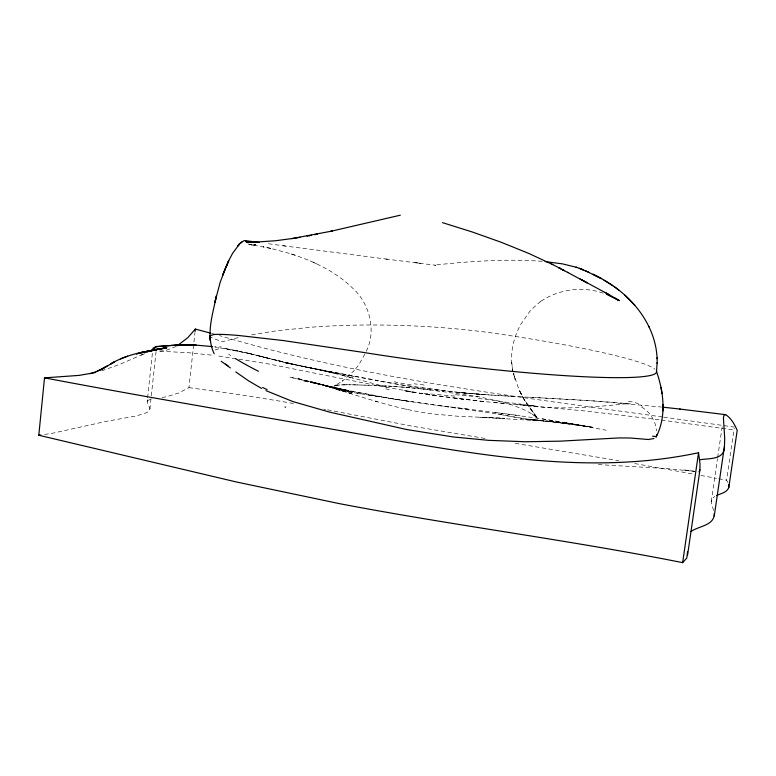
<?xml version="1.0" encoding="UTF-8"?>
<svg xmlns="http://www.w3.org/2000/svg" width="776" height="776" viewBox="0 0 776 776"><rect width="100%" height="100%" fill="white"/><g stroke="black" fill="none" stroke-linecap="round" stroke-linejoin="round"><path stroke-width="0.58" stroke-dasharray="3.88 2.91" d="M713.61 510.501L711.32 502.732L711.864 499.249A151.136 24.822 10.7 0 1 713.852 497.144L714.812 496.514M44.61 434.453A252.695 39.392 3.3 0 0 52.7 433.221L104.808 421.678A369.502 74.477 7.4 0 1 110.279 420.65L136.605 415.887L146.887 412.609L149.254 410.649L149.952 408.554L147.227 402.249L147.479 398.932M147.605 397.748L152.465 352.556M149.875 409.262L156.073 351.48M162.116 397.555A166.132 22.979 4.7 0 0 167.519 396.468L178.684 393.025L188.946 387.622L194.96 332.642M711.233 501.645L717.499 458.665M717.674 457.471L722.553 424.035M727.907 482.468L726.588 480.199L734.212 428.255M366.282 351.334C376.612 330.809 369.657 303.067 352.372 287.906C342.022 277.76 329.587 270.019 316.55 263.811C306.054 258.36 277.003 249.261 297.092 255.886M147.217 401.308L147.983 400.426A33.436 5.16 5.6 0 1 149.322 399.824L152.455 399.097M364.933 354.04L358.832 364.788L353.866 371.035L354.234 370.608L342.284 381.21L342.944 380.725L336.212 384.857L337.143 384.372C323.97 390.318 353.196 391.773 355.486 393.073M215.107 349.947L220.19 348.405M176.152 346.435L165.695 350.529L157.693 351.159M101.598 370.88L119.921 364.303L143.415 354.079M141.106 355.156L146.674 352.867M238.261 337.628L222.052 341.809L211.179 337.463M251.628 334.834L277.789 330.625L313.077 327.074A283.288 80.956 4.3 0 1 371.238 324.979C414.268 325.018 457.326 327.802 499.909 334.078A215.796 18.585 7.2 0 1 654.973 369.318M345.194 384.731L337.841 385.061L333.855 386.021L339.713 384.896L351.004 384.78M626.455 403.704C592.175 407.429 557.546 410.223 523.179 404.985L534.538 405.984L514.498 404.296M346.261 384.731L352.993 384.818M351.654 384.789L355.825 384.886M500.277 414.481L527.205 419.399L538.515 419.806L523.975 399.456L530.289 408.942L537.778 418.322L532.52 414.219L523.897 409.612L512.887 405.198L501.48 401.667L477.618 396.526L438.721 391.055M353.672 384.828L359.676 384.993M357.329 384.925L362.13 385.061M160.011 351.256L187.908 352.673L212.837 355.262M361.296 385.041L365.593 385.177M364.71 385.148L369.26 385.294M368.328 385.265L381.181 385.75M374.071 385.468L376.059 385.546M378.077 385.623L386.671 386.011M382.228 385.798L391.414 386.273M529.727 397.225L593.96 400.959L661.424 407.012M387.855 386.07L405.382 387.292M512.305 396.303C466.939 394.208 421.775 388.902 377.097 380.793L377.776 380.9L285.423 362.877L331.468 372.179M598.354 464.591L667.059 468.626L694.326 471.323M392.617 386.351L410.717 387.787M548.971 421.339L524.285 419.166L548.971 421.339L479.743 417.265L504.856 418.303L458.306 416.285L433.755 414.006C392.801 409.078 354.157 393.82 314.707 382.646L352.459 394.033M542.269 261.337C506.272 258.67 470.081 261.24 434.269 265.111L435.743 265.276L384.091 258.806M511.171 416.537L533.966 420.078M630.772 403.927C573.483 398.486 515.875 397.593 458.558 392.491L484.67 394.693L458.558 392.491M454.911 396.1L421.746 393.209M529.63 419.719L568.76 423.415L546.469 421.106L588.392 426.528L563.26 422.319L606.066 430.214M494.099 402.521L504.681 403.462M405.974 387.34L415.47 388.272M546.469 421.106L548.118 421.261M411.309 387.845L419.03 388.66M483.826 401.561L424.957 394.237M536.08 406.178L476.716 398.214M416.654 388.398L428.459 389.756M459.479 392.578L402.337 385.051L313.116 368.484M420.214 388.795L433.066 390.328M547.322 421.184L593.562 427.372L542.957 418.982L494.787 412.425M454.135 398.33L463.922 399.495M415.257 262.657L416.275 262.783M414.694 262.589L417.42 262.928M250.696 244.76L249.562 244.595L251.104 244.809M429.613 389.901L437.596 390.91M659.086 419.767L587.529 411.212L478.336 401.027L432.698 395.391L377.98 385.779L267.749 363.789L217.144 355.806M467.656 409.078C425.17 404.102 382.82 397.942 340.965 389.038L346.435 390.202L310.177 381.938L351.974 391.958L316.792 383.402L346.61 391.928M694.423 471.313L683.006 469.868L694.83 471.362M285.752 246.108L266.294 243.451M387.544 259.233L283.085 245.749M416.848 262.86L420.738 263.345L418.516 263.064M438.382 405.421L520.065 415.645M435.346 390.619L440.943 391.346M661.394 420.068L734.872 430.059M188.946 387.622L230.734 393.432A587.354 122.23 3.9 0 1 293.444 403.51L295.21 403.84M443.639 391.715L442.465 391.55M425.005 403.636L499.133 414.277M422.338 403.268L406.333 400.959M250.871 244.779L252.278 244.983M662.384 416.974C513.741 396.051 363.779 378.746 219.463 335.562M663.577 417.149L734.387 427.072M251.288 244.838L257.273 245.759M224.002 348.453L241.869 351.751L269.136 358.454M225.69 348.57L250.881 353.837M215.864 347.017L214.787 346.862L250.376 353.71M409.253 391.55L411.028 391.822M391.977 398.786L409.873 401.493M360.879 393.898L356.785 393.277M368.26 395.013L372.189 395.615M405.45 400.823L383.111 397.322M375.448 396.119L378.795 396.643M253.723 245.197L270.494 248.32L269.902 248.184L290.476 253.674M384.877 397.603L344.292 391.143L311.797 381.763L329.655 386.894L296.839 378.31L349.995 391.502L289.681 377.078L344.399 389.756L338.879 388.611L390.279 398.457M542.114 418.856L584.212 425.995M249.503 244.595L248.747 244.411M405.683 390.968L432.698 395.391M515.264 443.339L618.753 460.75M484.981 438.421L412.425 426.208L327.346 409.776M564.288 422.736L586.772 426.451M403.937 390.677L414.549 392.53M634.729 463.544L693.133 474.029M497.988 414.074L509.056 416.13M700.864 475.445L716.452 478.317M718.702 478.734L726.588 480.199M323.825 409.107L325.58 409.447M310.788 367.989L354.302 376.564M333.282 373.023L319.741 369.919L331.73 372.238M234.022 350.102L239.221 351.169M270.494 248.32L263.239 246.807L263.908 246.952M313.242 368.542L285.694 362.761L300.011 365.826L269.078 358.444M331.381 372.461L297.431 365.176L313.766 368.629M301.883 366.117L309.449 367.727M303.94 381.074L346.435 390.202M296.325 364.933L263.937 357.202M319.741 369.919L340.858 374.895M386.496 387.03L351.935 377.815M334.786 373.392L350.364 377.388M248.116 353.167L269.282 358.483M405.557 409.097L407.196 409.495M256.982 355.36L289.826 363.847L258.301 355.757M249.998 353.672L261.114 356.485M342.371 375.283L353.109 378.135M211.479 333.408L214.942 334.349M375.167 401.124L377.34 401.745M603.204 293.153C582.126 285.801 557.74 289.341 539.514 302.194L540.562 301.408L530.454 310.468L520.347 324.979C512.887 339.451 509.628 354.622 512.839 370.841M316.55 263.811L310.109 260.92M641.597 407.051C650.142 411.891 655.662 421.281 656.719 430.952M532.035 413.918L536.798 417.342L523.945 399.194L518.998 389.756L523.713 398.883L518.911 389.445L513.489 373.44M248.398 244.256L248.01 243.645M513.46 373.353L515.186 379.91L513.431 373.11M511.636 362.227L512.878 371.17M218.337 347.328A173.223 23.047 29.4 0 1 221.325 346.843M230.753 355.602A230.307 23.493 19.6 0 1 228.648 354.186M455.357 394.722A171.69 35.851 4.1 0 1 478.045 396.943M424.094 384.993A193.369 110.822 1.1 0 1 414.103 383.78M411.299 384.925A235.506 179.188 -4 0 1 392.656 381.472M389.222 389.649A298.178 241.549 -7.5 0 1 385.73 388.825M628.395 401.367A111.375 44.921 -41.5 0 1 642.363 406.333M255.702 244.77L254.586 244.489L255.702 244.77M255.333 244.789L253.771 244.178L255.333 244.789"/><path stroke-width="1.16" d="M655.943 437.218C666.73 417.071 663.79 392.171 656.457 371.297A215.796 18.585 7.2 0 1 361.403 352.11L283.172 340.548L238.591 335.484A264.432 12.164 10.2 0 0 214.215 334.466M662.898 410.863L662.937 404.48M690.98 531.531C698.575 525.953 714.56 525.692 714.23 513.537M657.136 362.547L656.515 371.752M95.817 372.461L79.133 375.39L44.523 377.854L38.8 435.239L236.195 481.935L339.888 503.74A486.232 74.991 7.8 0 0 361.17 507.717C468.103 527.35 576.005 541.396 682.647 562.648L686.808 558.022L687.565 551.891M687.594 554.986L699.942 469.8L699.991 463.796L698.536 452.728C593.087 475.203 484.922 455.929 380.366 437.819C268.467 417.556 156.248 399.087 44.523 377.854M714.26 515.991L724.454 446.229L724.706 438.479L723.426 418.07L723.804 415.839L724.58 414.772L725.676 414.665C731.186 418.177 734.688 424.501 737.2 430.389L728.771 487.609C726.86 492.634 720.778 493.4 716.52 495.621M656.758 434.705L656.447 436.733M195.096 331.449L195.358 329.063L210.335 333.098M682.647 562.648L698.536 452.728M724.454 446.229C724.706 460.052 709.565 458.17 700.301 459.702M728.771 487.609L728.732 484.719M699.942 469.8L698.992 471.886M153.318 349.695L152.93 348.269C160.952 343.535 152.62 350.577 149.419 351.179M222.557 275.431L225.389 268.447L220.161 282.367L214.904 302.213L216.485 295.627C212.711 314.59 205.427 335.135 214.176 353.788M222.663 275.17L228.707 260.697L232.587 253.345L239.803 243.596L244.294 240.502L259.126 242.471M228.551 261.037L225.7 267.846L228.707 260.697M195.358 329.063L187.734 337.744L177.103 345.853M237.922 245.779L239.706 243.683M240.201 243.325L241.743 241.889M107.253 365.874L102.325 368.91L114.334 361.955L110.561 364.022C127.468 353.71 147.527 350.897 166.733 347.929L151.931 350.335L136.43 353.875L166.724 347.522L153.347 350.296M105.808 366.767L97.718 370.986L90.258 373.731M97.718 370.986L103.276 368.513L99.192 370.317M653.964 438.508L648.426 439.507L630.325 438.013L618.763 437.936L560.117 441.166L525.449 441.757L488.637 440.341L453.475 436.985L406.954 429.584L329.713 412.153L292.969 401.59L266.003 390.658M120.474 358.9L127.652 356.155M153.59 350.403L159.293 348.744L153.25 350.315M151.776 350.597L147.188 351.77L159.584 348.822L152.921 350.306M400.329 215.185L331.061 231.248M331.498 231.151L332.118 231.025M331.284 231.2L331.895 231.064M330.799 231.306L291.63 238.63M329.965 231.481L330.576 231.355M316.918 234.197L316.336 234.323L317.335 234.109M315.085 234.565L316.094 234.362M314.678 234.643L315.677 234.449M309.391 235.671L311.409 235.283M309.799 235.594L306.995 236.098M151.931 350.335L158.42 349.19M296.015 238.009L300.011 237.32M156.519 349.83L141.756 352.304L147.847 351.285M214.215 334.466L209.588 335.833L210.49 340.829L209.607 336.095M295.569 238.086L276.043 240.686L253.956 242.248L257.215 242.112M156.587 346.668L176.336 345.01L196.115 345.145L185.474 344.825L175.725 345.087L195.232 345.058L212.614 346.62M156.219 346.523L176.715 345.116M253.315 242.248L256.517 242.141L252.704 242.248L255.838 242.16M254.547 242.199L255.178 242.18L246.07 241.763L249.145 242.122L247.03 242.054L245.846 241.249L247.573 242.287L246.108 241.501M246.225 241.569L251.744 242.219L247.185 241.957L249.145 242.122M545.15 261.59L562.503 263.879L576.238 267.245M246.875 241.918L248.786 242.093L246.312 241.821M662.471 407.128L680.348 409.117M679.727 409.049L725.676 414.665M442.485 222.634L472.274 231.976L501.209 242.277L528.815 253.442L552.735 264.606L551.697 264.082M576.102 267.206L579.556 268.409M576.364 267.293L577.101 267.536M589.023 272.337L579.672 268.457M579.313 268.321L580.778 268.874M581.243 269.059L583.232 269.854L581.699 269.243M606.454 294.24L619.297 300.642L614.437 297.771M585.007 270.582L601.691 278.7L612.739 285.694M552.91 264.694L559.108 267.885M601.691 278.7L592.922 274.209L600.284 277.983M563.231 270.067L568.042 272.599M560.796 268.777L559.884 268.302L563.88 270.417L562.028 269.427M562.639 269.747L564.491 270.727M261.59 388.427L249.057 381.161L235.797 371.937M558.953 267.807L559.865 268.283M580.875 279.418L609.616 294.977M567.469 272.289L587.025 282.823L579.914 278.885M605.144 292.377L618.938 300.428M604.106 280.194C633.788 296.985 658.009 328.093 657.136 363.381M230.375 367.931L221.189 361.247M619.258 290.457L614.32 286.732M624.806 295.103L634.758 305.181M648.707 326.25L649.182 327.162M661.045 387.389L662.054 393.645M657.068 357.852L657.068 358.677M655.419 436.384A144.229 33.368 55.7 0 1 652.548 436.19M258.398 371.258A230.307 23.493 19.6 0 1 235.419 358.57M225.486 364.031A106.322 2.066 38.2 0 1 227.931 365.777M285.519 407.274A107.272 0.65 36.8 0 1 285.025 406.905M267.089 389.63A260.697 170.536 -21.1 0 1 262.637 387.476M40.769 434.977A252.695 39.392 3.3 0 1 38.8 435.239M239.619 243.78L237.786 245.866L239.561 243.868M195.232 345.058L184.339 344.893L195.232 345.058M560.485 268.612L559.263 267.972L560.485 268.612"/></g></svg>
